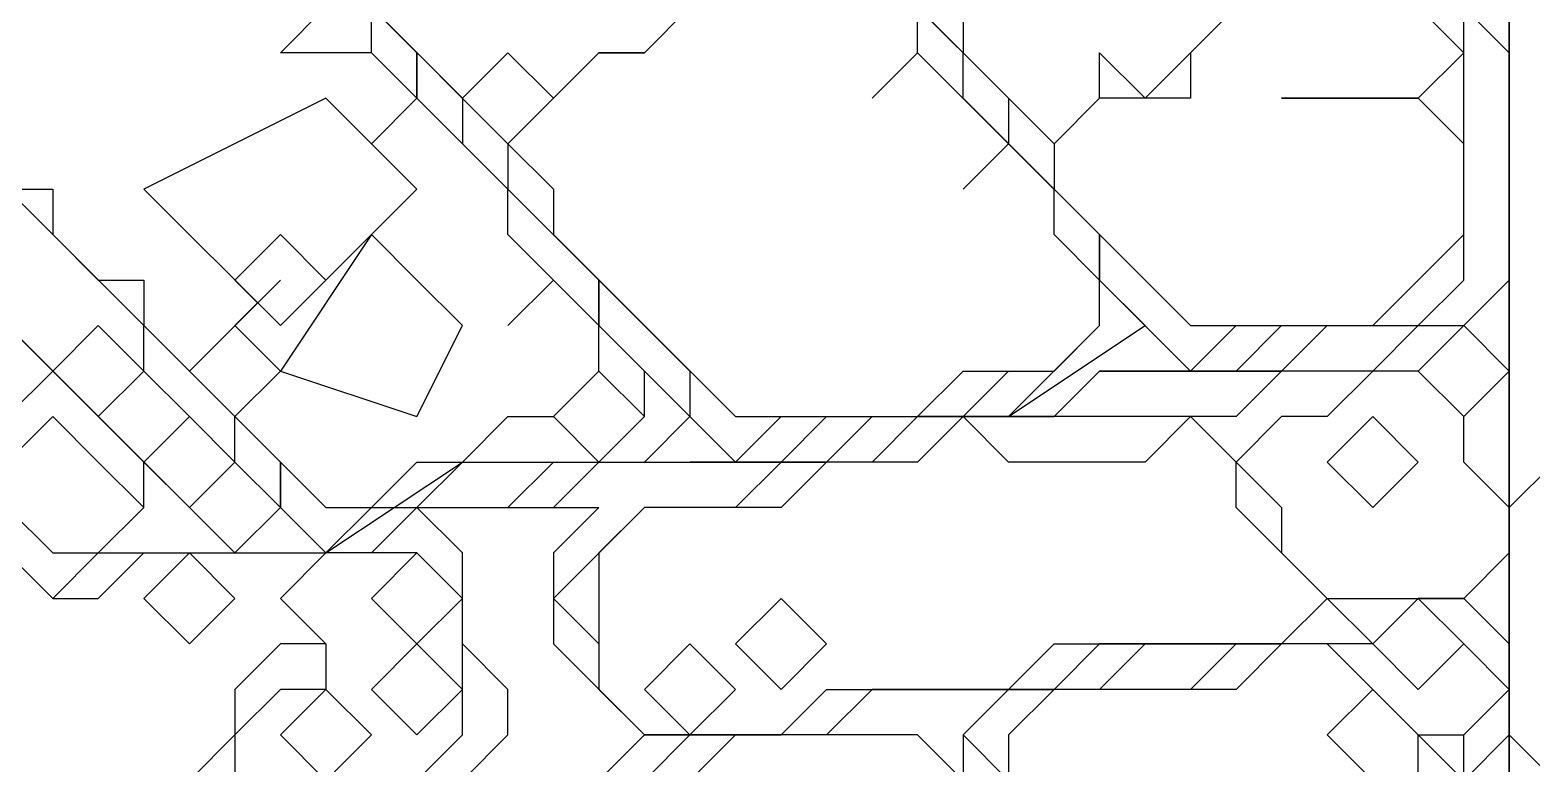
# Model space of a CAD drawing. Extents: x 46 to 224, y 52 to 151.
# Drawn here: x 72.73 to 92.37, y 104.41 to 114.02 of the extents above; entities that cross this region are included whole.
import ezdxf

# ---------------------------------------------------------------- set-up
doc = ezdxf.new("R2010")
doc.units = 0

msp = doc.modelspace()

# ---------------------------------------------------------------- linework, layer by layer
for p, q in [((92.077, 86.9326), (92.077, 133.3611)), ((92.077, 86.9326), (92.077, 133.3611)), ((92.077, 129.1945), (92.077, 86.9326)), ((92.077, 129.1945), (92.077, 86.9326)), ((92.077, 104.7897), (92.077, 128.5992)), ((92.077, 110.7421), (92.077, 116.6945)), ((92.077, 110.7421), (92.077, 116.6945)), ((77.7913, 113.7183), (76.0056, 115.504)), ((77.7913, 113.7183), (76.0056, 115.504)), ((76.6008, 114.9088), (77.7913, 113.7183)), ((77.7913, 113.7183), (76.6008, 114.9088)), ((76.6008, 114.9088), (77.7913, 113.7183)), ((76.6008, 114.9088), (78.3865, 113.123)), ((76.6008, 114.9088), (77.7913, 113.7183)), ((83.7437, 114.9088), (85.5294, 113.123)), ((84.9341, 113.7183), (83.7437, 114.9088)), ((92.077, 113.7183), (90.8865, 114.9088)), ((76.0056, 113.7183), (76.6008, 114.3135)), ((77.196, 113.7183), (77.196, 114.3135)), ((77.196, 114.3135), (78.9818, 112.5278)), ((77.196, 113.7183), (77.196, 114.3135)), ((77.196, 114.3135), (78.3865, 113.123)), ((81.3627, 114.3135), (80.7675, 113.7183)), ((80.7675, 113.7183), (81.3627, 114.3135)), ((84.3389, 114.3135), (86.1246, 112.5278)), ((84.9341, 113.7183), (84.3389, 114.3135)), ((84.3389, 113.7183), (84.3389, 114.3135)), ((84.9341, 114.3135), (84.9341, 113.7183)), ((87.3151, 113.123), (88.5056, 114.3135)), ((88.5056, 114.3135), (87.9103, 113.7183)), ((91.4818, 113.7183), (90.8865, 114.3135)), ((91.4818, 110.7421), (91.4818, 114.3135)), ((91.4818, 110.7421), (91.4818, 114.3135)), ((75.4103, 108.9564), (70.6484, 113.7183)), ((77.196, 113.7183), (76.0056, 113.7183)), ((80.1722, 110.7421), (77.196, 113.7183)), ((77.7913, 113.123), (77.196, 113.7183)), ((77.7913, 113.123), (77.196, 113.7183)), ((77.7913, 113.7183), (77.7913, 113.123)), ((77.7913, 113.123), (77.7913, 113.7183)), ((78.3865, 113.123), (78.9818, 113.7183)), ((80.1722, 113.7183), (78.9818, 112.5278)), ((78.9818, 113.7183), (79.577, 113.123)), ((79.577, 113.123), (80.1722, 113.7183)), ((80.7675, 113.7183), (80.1722, 113.7183)), ((80.1722, 113.7183), (80.7675, 113.7183)), ((84.3389, 113.7183), (83.7437, 113.123)), ((83.7437, 113.123), (84.3389, 113.7183)), ((85.5294, 112.5278), (84.3389, 113.7183)), ((84.9341, 113.123), (84.9341, 113.7183)), ((84.9341, 113.123), (84.9341, 113.7183)), ((84.9341, 113.7183), (86.1246, 112.5278)), ((86.7198, 113.123), (86.7198, 113.7183)), ((86.7198, 113.7183), (87.3151, 113.123)), ((87.9103, 113.7183), (87.9103, 113.123)), ((90.8865, 113.123), (91.4818, 113.7183)), ((92.077, 110.7421), (92.077, 113.7183)), ((69.4579, 113.123), (75.4103, 107.1707)), ((69.4579, 113.123), (73.6246, 108.9564)), ((69.4579, 113.123), (74.8151, 107.7659)), ((69.4579, 113.123), (73.6246, 108.9564)), ((71.2437, 113.123), (76.6008, 107.7659)), ((71.2437, 113.123), (76.6008, 107.7659)), ((76.6008, 113.123), (74.2198, 111.9326)), ((76.6008, 113.123), (74.2198, 111.9326)), ((77.196, 112.5278), (76.6008, 113.123)), ((77.196, 112.5278), (76.6008, 113.123)), ((77.7913, 113.123), (77.196, 112.5278)), ((77.196, 112.5278), (77.7913, 113.123)), ((77.7913, 113.123), (80.1722, 110.7421)), ((80.1722, 110.7421), (77.7913, 113.123)), ((80.1722, 110.7421), (77.7913, 113.123)), ((78.9818, 111.9326), (77.7913, 113.123)), ((78.3865, 113.123), (78.3865, 112.5278)), ((85.5294, 112.5278), (84.9341, 113.123)), ((86.1246, 111.9326), (84.9341, 113.123)), ((85.5294, 113.123), (85.5294, 112.5278)), ((86.1246, 112.5278), (86.7198, 113.123)), ((86.7198, 113.123), (86.1246, 112.5278)), ((86.1246, 112.5278), (86.7198, 113.123)), ((86.7198, 113.123), (86.1246, 112.5278)), ((87.9103, 113.123), (86.7198, 113.123)), ((90.8865, 113.123), (89.1008, 113.123)), ((89.1008, 113.123), (90.8865, 113.123)), ((91.4818, 112.5278), (90.8865, 113.123)), ((74.2198, 110.1468), (71.8389, 112.5278)), ((77.7913, 111.9326), (77.196, 112.5278)), ((77.7913, 111.9326), (77.196, 112.5278)), ((78.3865, 112.5278), (80.1722, 110.7421)), ((78.9818, 112.5278), (78.9818, 111.9326)), ((78.9818, 112.5278), (79.577, 111.9326)), ((85.5294, 112.5278), (84.9341, 111.9326)), ((84.9341, 111.9326), (85.5294, 112.5278)), ((85.5294, 112.5278), (86.7198, 111.3373)), ((86.7198, 111.3373), (85.5294, 112.5278)), ((86.1246, 111.9326), (85.5294, 112.5278)), ((86.1246, 112.5278), (86.1246, 111.9326)), ((86.1246, 112.5278), (86.1246, 111.9326)), ((91.4818, 111.3373), (91.4818, 112.5278)), ((72.4341, 111.9326), (73.0294, 111.9326)), ((73.0294, 111.9326), (73.0294, 111.3373)), ((74.2198, 111.9326), (76.0056, 110.1468)), ((74.2198, 111.9326), (76.0056, 110.1468)), ((76.0056, 110.1468), (77.7913, 111.9326)), ((76.0056, 110.1468), (77.7913, 111.9326)), ((78.9818, 111.9326), (81.3627, 109.5516)), ((78.9818, 111.3373), (78.9818, 111.9326)), ((79.577, 111.9326), (79.577, 111.3373)), ((86.1246, 111.9326), (86.7198, 111.3373)), ((86.1246, 111.3373), (86.1246, 111.9326)), ((86.1246, 111.3373), (86.1246, 111.9326)), ((86.1246, 111.9326), (87.9103, 110.1468)), ((71.2437, 111.3373), (73.6246, 108.9564)), ((73.0294, 111.3373), (73.6246, 110.7421)), ((76.0056, 111.3373), (75.4103, 110.7421)), ((77.196, 111.3373), (76.0056, 109.5516)), ((77.196, 111.3373), (76.0056, 109.5516)), ((76.6008, 110.7421), (76.0056, 111.3373)), ((77.7913, 110.7421), (77.196, 111.3373)), ((77.7913, 110.7421), (77.196, 111.3373)), ((79.577, 110.7421), (78.9818, 111.3373)), ((79.577, 111.3373), (81.9579, 108.9564)), ((86.7198, 110.7421), (86.1246, 111.3373)), ((86.7198, 110.7421), (86.1246, 111.3373)), ((86.7198, 111.3373), (86.7198, 110.7421)), ((86.7198, 110.1468), (86.7198, 111.3373)), ((86.7198, 111.3373), (86.7198, 110.7421)), ((90.2913, 110.1468), (91.4818, 111.3373)), ((73.6246, 110.7421), (74.2198, 110.7421)), ((74.2198, 110.7421), (74.2198, 110.1468)), ((74.8151, 109.5516), (76.0056, 110.7421)), ((75.4103, 110.7421), (76.0056, 110.1468)), ((76.0056, 110.7421), (75.4103, 110.1468)), ((76.0056, 110.1468), (76.6008, 110.7421)), ((78.3865, 110.1468), (77.7913, 110.7421)), ((78.3865, 110.1468), (77.7913, 110.7421)), ((79.577, 110.7421), (78.9818, 110.1468)), ((78.9818, 110.1468), (79.577, 110.7421)), ((80.1722, 110.1468), (79.577, 110.7421)), ((80.1722, 110.1468), (80.1722, 110.7421)), ((80.1722, 110.7421), (80.1722, 110.1468)), ((80.1722, 110.1468), (80.1722, 110.7421)), ((87.3151, 110.1468), (86.7198, 110.7421)), ((86.7198, 110.7421), (87.9103, 109.5516)), ((86.7198, 110.7421), (87.9103, 109.5516)), ((86.7198, 110.7421), (87.9103, 109.5516)), ((86.7198, 110.1468), (86.7198, 110.7421)), ((86.7198, 110.1468), (86.7198, 110.7421)), ((90.8865, 110.1468), (91.4818, 110.7421)), ((90.8865, 110.1468), (91.4818, 110.7421)), ((91.4818, 110.1468), (92.077, 110.7421)), ((91.4818, 110.1468), (92.077, 110.7421)), ((91.4818, 110.1468), (92.077, 110.7421)), ((73.6246, 110.1468), (73.0294, 109.5516)), ((74.2198, 109.5516), (73.6246, 110.1468)), ((74.2198, 109.5516), (74.2198, 110.1468)), ((74.2198, 110.1468), (74.8151, 109.5516)), ((75.4103, 110.1468), (76.0056, 109.5516)), ((77.7913, 108.9564), (78.3865, 110.1468)), ((77.7913, 108.9564), (78.3865, 110.1468)), ((80.7675, 109.5516), (80.1722, 110.1468)), ((80.1722, 110.1468), (81.9579, 108.3611)), ((80.7675, 109.5516), (80.1722, 110.1468)), ((80.1722, 109.5516), (80.1722, 110.1468)), ((85.5294, 108.9564), (87.3151, 110.1468)), ((85.5294, 108.9564), (86.7198, 110.1468)), ((86.1246, 109.5516), (86.7198, 110.1468)), ((86.1246, 109.5516), (86.7198, 110.1468)), ((87.9103, 109.5516), (88.5056, 110.1468)), ((87.9103, 109.5516), (88.5056, 110.1468)), ((87.9103, 110.1468), (90.2913, 110.1468)), ((88.5056, 109.5516), (89.1008, 110.1468)), ((88.5056, 110.1468), (90.8865, 110.1468)), ((88.5056, 110.1468), (90.8865, 110.1468)), ((89.1008, 110.1468), (91.4818, 110.1468)), ((89.1008, 109.5516), (89.696, 110.1468)), ((89.1008, 109.5516), (89.696, 110.1468)), ((89.1008, 109.5516), (89.696, 110.1468)), ((89.696, 110.1468), (90.8865, 110.1468)), ((89.696, 110.1468), (91.4818, 110.1468)), ((89.696, 110.1468), (91.4818, 110.1468)), ((90.8865, 110.1468), (90.2913, 109.5516)), ((91.4818, 110.1468), (90.8865, 109.5516)), ((91.4818, 110.1468), (90.8865, 109.5516)), ((92.077, 109.5516), (91.4818, 110.1468)), ((92.077, 109.5516), (91.4818, 110.1468)), ((73.0294, 109.5516), (72.4341, 108.9564)), ((73.0294, 109.5516), (72.4341, 108.9564)), ((73.0294, 109.5516), (72.4341, 108.9564)), ((73.0294, 109.5516), (72.4341, 108.9564)), ((74.2198, 108.3611), (73.0294, 109.5516)), ((73.6246, 108.9564), (73.0294, 109.5516)), ((73.6246, 108.9564), (73.0294, 109.5516)), ((73.0294, 109.5516), (73.6246, 108.9564)), ((73.6246, 108.9564), (73.0294, 109.5516)), ((73.6246, 108.9564), (74.2198, 109.5516)), ((74.2198, 109.5516), (73.6246, 108.9564)), ((73.6246, 108.9564), (74.2198, 109.5516)), ((74.2198, 109.5516), (73.6246, 108.9564)), ((74.8151, 108.9564), (74.2198, 109.5516)), ((74.8151, 108.9564), (74.2198, 109.5516)), ((76.0056, 109.5516), (75.4103, 108.9564)), ((76.0056, 109.5516), (77.7913, 108.9564)), ((76.0056, 109.5516), (77.7913, 108.9564)), ((79.577, 108.9564), (80.1722, 109.5516)), ((80.1722, 109.5516), (79.577, 108.9564)), ((80.7675, 108.9564), (80.1722, 109.5516)), ((81.3627, 108.9564), (80.7675, 109.5516)), ((80.7675, 109.5516), (81.9579, 108.3611)), ((81.3627, 108.9564), (80.7675, 109.5516)), ((80.7675, 109.5516), (81.9579, 108.3611)), ((80.7675, 108.9564), (80.7675, 109.5516)), ((80.7675, 108.9564), (80.7675, 109.5516)), ((81.3627, 108.9564), (80.7675, 109.5516)), ((80.7675, 109.5516), (81.9579, 108.3611)), ((81.3627, 109.5516), (81.3627, 108.9564)), ((84.3389, 108.9564), (84.9341, 109.5516)), ((84.9341, 108.9564), (85.5294, 109.5516)), ((84.9341, 109.5516), (86.1246, 109.5516)), ((85.5294, 109.5516), (86.1246, 109.5516)), ((86.1246, 108.9564), (86.7198, 109.5516)), ((86.7198, 109.5516), (86.1246, 108.9564)), ((86.1246, 108.9564), (86.7198, 109.5516)), ((86.1246, 108.9564), (86.7198, 109.5516)), ((86.1246, 108.9564), (86.7198, 109.5516)), ((86.7198, 109.5516), (89.1008, 109.5516)), ((87.3151, 109.5516), (86.7198, 109.5516)), ((86.7198, 109.5516), (89.1008, 109.5516)), ((89.1008, 109.5516), (86.7198, 109.5516)), ((86.7198, 109.5516), (89.1008, 109.5516)), ((86.7198, 109.5516), (89.1008, 109.5516)), ((86.7198, 109.5516), (89.1008, 109.5516)), ((89.1008, 109.5516), (87.3151, 109.5516)), ((87.9103, 109.5516), (88.5056, 109.5516)), ((89.1008, 109.5516), (88.5056, 108.9564)), ((90.2913, 109.5516), (89.1008, 109.5516)), ((90.2913, 109.5516), (89.696, 108.9564)), ((90.2913, 109.5516), (89.696, 108.9564)), ((90.8865, 109.5516), (90.2913, 109.5516)), ((90.8865, 109.5516), (90.2913, 109.5516)), ((90.8865, 109.5516), (91.4818, 108.9564)), ((91.4818, 108.9564), (90.8865, 109.5516)), ((90.8865, 109.5516), (91.4818, 108.9564)), ((91.4818, 108.9564), (90.8865, 109.5516)), ((91.4818, 108.9564), (92.077, 109.5516)), ((91.4818, 108.9564), (92.077, 109.5516)), ((73.0294, 108.9564), (72.4341, 108.3611)), ((73.0294, 108.9564), (72.4341, 108.3611)), ((73.6246, 108.3611), (73.0294, 108.9564)), ((73.6246, 108.3611), (73.0294, 108.9564)), ((74.2198, 108.3611), (73.6246, 108.9564)), ((73.6246, 108.9564), (74.2198, 108.3611)), ((73.6246, 108.9564), (74.2198, 108.3611)), ((74.2198, 108.3611), (74.8151, 108.9564)), ((74.8151, 108.9564), (74.2198, 108.3611)), ((74.2198, 108.3611), (74.8151, 108.9564)), ((74.8151, 108.9564), (74.2198, 108.3611)), ((75.4103, 108.3611), (74.8151, 108.9564)), ((75.4103, 108.3611), (74.8151, 108.9564)), ((75.4103, 108.3611), (75.4103, 108.9564)), ((75.4103, 108.9564), (76.6008, 107.7659)), ((78.3865, 108.3611), (78.9818, 108.9564)), ((78.9818, 108.9564), (79.577, 108.9564)), ((79.577, 108.9564), (80.1722, 108.3611)), ((80.1722, 108.3611), (80.7675, 108.9564)), ((80.1722, 108.3611), (80.7675, 108.9564)), ((80.1722, 108.3611), (80.7675, 108.9564)), ((80.7675, 108.3611), (81.3627, 108.9564)), ((80.7675, 108.3611), (81.3627, 108.9564)), ((80.7675, 108.3611), (81.3627, 108.9564)), ((81.3627, 108.9564), (81.9579, 108.3611)), ((81.9579, 108.3611), (82.5532, 108.9564)), ((81.9579, 108.3611), (82.5532, 108.9564)), ((81.9579, 108.9564), (84.3389, 108.9564)), ((82.5532, 108.3611), (83.1484, 108.9564)), ((82.5532, 108.9564), (85.5294, 108.9564)), ((82.5532, 108.9564), (84.9341, 108.9564)), ((83.1484, 108.9564), (85.5294, 108.9564)), ((83.1484, 108.3611), (83.7437, 108.9564)), ((83.1484, 108.3611), (83.7437, 108.9564)), ((83.1484, 108.3611), (83.7437, 108.9564)), ((83.1484, 108.3611), (83.7437, 108.9564)), ((83.7437, 108.9564), (86.1246, 108.9564)), ((84.3389, 108.9564), (83.7437, 108.3611)), ((83.7437, 108.9564), (86.1246, 108.9564)), ((83.7437, 108.9564), (86.1246, 108.9564)), ((83.7437, 108.9564), (86.1246, 108.9564)), ((86.1246, 108.9564), (84.3389, 108.9564)), ((84.9341, 108.9564), (84.3389, 108.3611)), ((84.9341, 108.9564), (84.3389, 108.3611)), ((84.9341, 108.9564), (84.3389, 108.3611)), ((88.5056, 108.9564), (84.9341, 108.9564)), ((85.5294, 108.3611), (84.9341, 108.9564)), ((85.5294, 108.3611), (84.9341, 108.9564)), ((87.9103, 108.9564), (87.3151, 108.3611)), ((87.9103, 108.9564), (87.3151, 108.3611)), ((88.5056, 108.3611), (87.9103, 108.9564)), ((88.5056, 108.3611), (87.9103, 108.9564)), ((89.1008, 108.9564), (88.5056, 108.3611)), ((89.1008, 108.9564), (88.5056, 108.3611)), ((89.696, 108.9564), (89.1008, 108.9564)), ((89.696, 108.9564), (89.1008, 108.9564)), ((90.2913, 108.9564), (89.696, 108.3611)), ((90.8865, 108.3611), (90.2913, 108.9564)), ((91.4818, 108.3611), (91.4818, 108.9564)), ((91.4818, 108.3611), (91.4818, 108.9564)), ((74.2198, 107.7659), (73.6246, 108.3611)), ((74.2198, 107.7659), (73.6246, 108.3611)), ((74.2198, 107.7659), (74.2198, 108.3611)), ((74.2198, 107.7659), (74.2198, 108.3611)), ((74.2198, 108.3611), (74.8151, 107.7659)), ((74.2198, 108.3611), (74.8151, 107.7659)), ((74.8151, 107.7659), (75.4103, 108.3611)), ((75.4103, 108.3611), (74.8151, 107.7659)), ((74.8151, 107.7659), (75.4103, 108.3611)), ((75.4103, 108.3611), (74.8151, 107.7659)), ((74.8151, 107.7659), (75.4103, 108.3611)), ((75.4103, 108.3611), (74.8151, 107.7659)), ((76.0056, 107.7659), (75.4103, 108.3611)), ((76.0056, 107.7659), (75.4103, 108.3611)), ((76.0056, 107.7659), (75.4103, 108.3611)), ((76.0056, 107.7659), (76.0056, 108.3611)), ((76.0056, 108.3611), (76.0056, 107.7659)), ((76.6008, 107.1707), (78.3865, 108.3611)), ((77.196, 107.7659), (77.7913, 108.3611)), ((77.196, 107.7659), (77.7913, 108.3611)), ((77.7913, 107.7659), (78.3865, 108.3611)), ((77.7913, 108.3611), (80.1722, 108.3611)), ((77.7913, 108.3611), (78.3865, 108.3611)), ((78.3865, 108.3611), (80.7675, 108.3611)), ((78.3865, 108.3611), (80.1722, 108.3611)), ((78.9818, 107.7659), (79.577, 108.3611)), ((78.9818, 107.7659), (79.577, 108.3611)), ((79.577, 107.7659), (80.1722, 108.3611)), ((79.577, 108.3611), (80.7675, 108.3611)), ((79.577, 108.3611), (80.7675, 108.3611)), ((80.1722, 108.3611), (83.1484, 108.3611)), ((83.7437, 108.3611), (81.3627, 108.3611)), ((81.3627, 108.3611), (83.1484, 108.3611)), ((81.9579, 108.3611), (82.5532, 108.3611)), ((82.5532, 108.3611), (81.9579, 107.7659)), ((81.9579, 108.3611), (83.1484, 108.3611)), ((81.9579, 108.3611), (83.1484, 108.3611)), ((84.3389, 108.3611), (82.5532, 108.3611)), ((83.1484, 108.3611), (82.5532, 107.7659)), ((83.1484, 108.3611), (82.5532, 107.7659)), ((84.3389, 108.3611), (83.1484, 108.3611)), ((84.3389, 108.3611), (83.1484, 108.3611)), ((86.1246, 108.3611), (85.5294, 108.3611)), ((86.1246, 108.3611), (85.5294, 108.3611)), ((87.3151, 108.3611), (86.1246, 108.3611)), ((87.3151, 108.3611), (86.1246, 108.3611)), ((88.5056, 107.7659), (88.5056, 108.3611)), ((88.5056, 108.3611), (89.1008, 107.7659)), ((88.5056, 107.7659), (88.5056, 108.3611)), ((88.5056, 108.3611), (89.1008, 107.7659)), ((89.696, 108.3611), (90.2913, 107.7659)), ((90.2913, 107.7659), (90.8865, 108.3611)), ((92.077, 107.7659), (91.4818, 108.3611)), ((92.077, 107.7659), (91.4818, 108.3611)), ((92.6722, 108.3611), (92.077, 107.7659)), ((71.8389, 107.7659), (73.0294, 106.5754)), ((72.4341, 107.7659), (73.0294, 107.1707)), ((72.4341, 107.7659), (73.0294, 107.1707)), ((72.4341, 107.7659), (73.0294, 107.1707)), ((72.4341, 107.7659), (73.0294, 107.1707)), ((73.6246, 107.1707), (74.2198, 107.7659)), ((73.6246, 107.1707), (74.2198, 107.7659)), ((73.6246, 107.1707), (74.2198, 107.7659)), ((73.6246, 107.1707), (74.2198, 107.7659)), ((74.8151, 107.7659), (75.4103, 107.1707)), ((74.8151, 107.7659), (75.4103, 107.1707)), ((74.8151, 107.7659), (75.4103, 107.1707)), ((75.4103, 107.1707), (76.0056, 107.7659)), ((75.4103, 107.1707), (76.0056, 107.7659)), ((75.4103, 107.1707), (76.0056, 107.7659)), ((75.4103, 107.1707), (76.0056, 107.7659)), ((75.4103, 107.1707), (76.0056, 107.7659)), ((75.4103, 107.1707), (76.0056, 107.7659)), ((75.4103, 107.1707), (76.0056, 107.7659)), ((76.0056, 107.7659), (76.6008, 107.1707)), ((76.0056, 107.7659), (76.6008, 107.1707)), ((76.0056, 107.7659), (76.6008, 107.1707)), ((76.0056, 107.7659), (76.6008, 107.1707)), ((76.6008, 107.1707), (77.196, 107.7659)), ((76.6008, 107.1707), (77.196, 107.7659)), ((76.6008, 107.1707), (77.196, 107.7659)), ((76.6008, 107.7659), (77.7913, 107.7659)), ((76.6008, 107.7659), (77.196, 107.7659)), ((76.6008, 107.7659), (77.196, 107.7659)), ((76.6008, 107.1707), (77.196, 107.7659)), ((77.196, 107.7659), (80.1722, 107.7659)), ((77.7913, 107.7659), (77.196, 107.1707)), ((77.196, 107.7659), (79.577, 107.7659)), ((77.196, 107.7659), (78.9818, 107.7659)), ((77.196, 107.7659), (78.9818, 107.7659)), ((78.3865, 107.1707), (77.7913, 107.7659)), ((80.1722, 107.7659), (79.577, 107.1707)), ((80.7675, 107.7659), (79.577, 106.5754)), ((80.7675, 107.7659), (80.1722, 107.1707)), ((80.7675, 107.7659), (80.1722, 107.1707)), ((81.9579, 107.7659), (80.7675, 107.7659)), ((82.5532, 107.7659), (80.7675, 107.7659)), ((82.5532, 107.7659), (80.7675, 107.7659)), ((89.696, 106.5754), (88.5056, 107.7659)), ((89.696, 106.5754), (88.5056, 107.7659)), ((89.1008, 107.7659), (89.1008, 107.1707)), ((89.1008, 107.7659), (89.1008, 107.1707)), ((92.077, 107.7659), (92.077, 104.7897)), ((92.077, 107.1707), (92.077, 107.7659)), ((92.077, 107.1707), (92.077, 107.7659)), ((72.4341, 107.1707), (73.0294, 106.5754)), ((72.4341, 107.1707), (73.0294, 106.5754)), ((72.4341, 107.1707), (73.0294, 106.5754)), ((73.0294, 107.1707), (73.6246, 107.1707)), ((73.0294, 106.5754), (73.6246, 107.1707)), ((73.0294, 106.5754), (73.6246, 107.1707)), ((73.0294, 107.1707), (73.6246, 107.1707)), ((73.0294, 107.1707), (73.6246, 107.1707)), ((73.0294, 107.1707), (73.6246, 107.1707)), ((73.0294, 106.5754), (73.6246, 107.1707)), ((73.6246, 106.5754), (74.2198, 107.1707)), ((73.6246, 107.1707), (75.4103, 107.1707)), ((73.6246, 107.1707), (75.4103, 107.1707)), ((73.6246, 107.1707), (75.4103, 107.1707)), ((74.2198, 107.1707), (76.6008, 107.1707)), ((74.8151, 107.1707), (74.2198, 106.5754)), ((75.4103, 106.5754), (74.8151, 107.1707)), ((76.6008, 107.1707), (76.0056, 106.5754)), ((76.6008, 107.1707), (76.0056, 106.5754)), ((77.196, 107.1707), (76.6008, 107.1707)), ((77.7913, 107.1707), (76.6008, 107.1707)), ((77.7913, 107.1707), (77.196, 106.5754)), ((77.7913, 107.1707), (77.196, 106.5754)), ((78.3865, 106.5754), (77.7913, 107.1707)), ((78.3865, 106.5754), (77.7913, 107.1707)), ((78.3865, 106.5754), (77.7913, 107.1707)), ((78.3865, 105.9802), (78.3865, 107.1707)), ((79.577, 107.1707), (79.577, 105.9802)), ((80.1722, 107.1707), (80.1722, 105.3849)), ((80.1722, 107.1707), (80.1722, 105.3849)), ((89.1008, 107.1707), (89.696, 106.5754)), ((89.1008, 107.1707), (89.696, 106.5754)), ((91.4818, 106.5754), (92.077, 107.1707)), ((91.4818, 106.5754), (92.077, 107.1707)), ((73.0294, 106.5754), (73.6246, 106.5754)), ((74.2198, 106.5754), (74.8151, 105.9802)), ((74.8151, 105.9802), (75.4103, 106.5754)), ((76.0056, 106.5754), (76.6008, 105.9802)), ((76.0056, 106.5754), (76.6008, 105.9802)), ((77.196, 106.5754), (77.7913, 105.9802)), ((77.196, 106.5754), (77.7913, 105.9802)), ((77.7913, 105.9802), (78.3865, 106.5754)), ((77.7913, 105.9802), (78.3865, 106.5754)), ((78.3865, 105.9802), (78.3865, 106.5754)), ((79.577, 106.5754), (80.1722, 105.9802)), ((82.5532, 106.5754), (81.9579, 105.9802)), ((83.1484, 105.9802), (82.5532, 106.5754)), ((89.696, 106.5754), (89.1008, 105.9802)), ((89.1008, 105.9802), (89.696, 106.5754)), ((89.696, 106.5754), (89.1008, 105.9802)), ((89.1008, 105.9802), (89.696, 106.5754)), ((89.696, 106.5754), (89.1008, 105.9802)), ((89.1008, 105.9802), (89.696, 106.5754)), ((89.696, 106.5754), (89.1008, 105.9802)), ((89.1008, 105.9802), (89.696, 106.5754)), ((89.696, 106.5754), (89.1008, 105.9802)), ((90.2913, 105.9802), (89.696, 106.5754)), ((89.696, 106.5754), (90.8865, 106.5754)), ((90.2913, 105.9802), (89.696, 106.5754)), ((89.696, 106.5754), (90.8865, 106.5754)), ((90.2913, 105.9802), (89.696, 106.5754)), ((89.696, 106.5754), (90.8865, 106.5754)), ((90.2913, 105.9802), (89.696, 106.5754)), ((89.696, 106.5754), (91.4818, 106.5754)), ((90.2913, 105.9802), (89.696, 106.5754)), ((89.696, 106.5754), (91.4818, 106.5754)), ((90.2913, 105.9802), (89.696, 106.5754)), ((90.8865, 106.5754), (90.2913, 105.9802)), ((90.8865, 106.5754), (90.2913, 105.9802)), ((90.8865, 106.5754), (90.2913, 105.9802)), ((90.8865, 106.5754), (90.2913, 105.9802)), ((90.8865, 106.5754), (90.2913, 105.9802)), ((90.8865, 106.5754), (90.2913, 105.9802)), ((90.8865, 106.5754), (90.2913, 105.9802)), ((90.8865, 106.5754), (90.2913, 105.9802)), ((91.4818, 106.5754), (90.8865, 106.5754)), ((91.4818, 106.5754), (90.8865, 106.5754)), ((91.4818, 105.9802), (90.8865, 106.5754)), ((91.4818, 105.9802), (90.8865, 106.5754)), ((91.4818, 106.5754), (90.8865, 106.5754)), ((92.077, 105.9802), (91.4818, 106.5754)), ((92.077, 105.9802), (91.4818, 106.5754)), ((92.077, 105.9802), (91.4818, 106.5754)), ((76.0056, 105.9802), (75.4103, 105.3849)), ((76.6008, 105.9802), (76.0056, 105.9802)), ((76.6008, 105.9802), (76.6008, 105.3849)), ((77.7913, 105.9802), (77.196, 105.3849)), ((77.7913, 105.9802), (77.196, 105.3849)), ((78.3865, 105.3849), (77.7913, 105.9802)), ((78.3865, 105.3849), (77.7913, 105.9802)), ((78.9818, 105.3849), (78.3865, 105.9802)), ((78.3865, 104.7897), (78.3865, 105.9802)), ((79.577, 105.9802), (80.7675, 104.7897)), ((80.1722, 105.9802), (80.1722, 105.3849)), ((81.3627, 105.9802), (80.7675, 105.3849)), ((81.9579, 105.3849), (81.3627, 105.9802)), ((81.9579, 105.9802), (82.5532, 105.3849)), ((82.5532, 105.3849), (83.1484, 105.9802)), ((85.5294, 105.3849), (86.1246, 105.9802)), ((85.5294, 105.3849), (86.1246, 105.9802)), ((86.1246, 105.3849), (86.7198, 105.9802)), ((86.7198, 105.9802), (86.1246, 105.3849)), ((86.1246, 105.9802), (89.1008, 105.9802)), ((86.7198, 105.9802), (86.1246, 105.3849)), ((86.1246, 105.9802), (89.1008, 105.9802)), ((86.7198, 105.9802), (86.1246, 105.3849)), ((87.3151, 105.9802), (86.7198, 105.3849)), ((86.7198, 105.9802), (89.1008, 105.9802)), ((87.3151, 105.9802), (86.7198, 105.9802)), ((86.7198, 105.9802), (89.1008, 105.9802)), ((89.1008, 105.9802), (86.7198, 105.9802)), ((89.1008, 105.9802), (86.7198, 105.9802)), ((87.3151, 105.9802), (86.7198, 105.3849)), ((89.1008, 105.9802), (86.7198, 105.9802)), ((89.1008, 105.9802), (87.3151, 105.9802)), ((89.1008, 105.9802), (87.3151, 105.9802)), ((90.2913, 105.9802), (87.3151, 105.9802)), ((88.5056, 105.9802), (87.9103, 105.3849)), ((89.696, 105.9802), (88.5056, 105.9802)), ((89.1008, 105.9802), (88.5056, 105.3849)), ((89.696, 105.9802), (89.1008, 105.9802)), ((90.2913, 105.3849), (89.696, 105.9802)), ((90.2913, 105.3849), (89.696, 105.9802)), ((90.2913, 105.9802), (90.8865, 105.3849)), ((90.8865, 105.3849), (91.4818, 105.9802)), ((92.077, 105.3849), (91.4818, 105.9802)), ((92.077, 105.3849), (92.077, 105.9802)), ((92.077, 105.3849), (92.077, 105.9802)), ((92.077, 105.3849), (92.077, 105.9802)), ((75.4103, 105.3849), (75.4103, 104.7897)), ((76.0056, 105.3849), (75.4103, 104.7897)), ((76.6008, 105.3849), (76.0056, 105.3849)), ((76.6008, 105.3849), (76.0056, 104.7897)), ((76.6008, 105.3849), (76.0056, 104.7897)), ((77.196, 104.7897), (76.6008, 105.3849)), ((77.196, 104.7897), (76.6008, 105.3849)), ((77.196, 105.3849), (77.7913, 104.7897)), ((77.196, 105.3849), (77.7913, 104.7897)), ((77.7913, 104.7897), (78.3865, 105.3849)), ((77.7913, 104.7897), (78.3865, 105.3849)), ((78.9818, 104.7897), (78.9818, 105.3849)), ((80.1722, 105.3849), (80.7675, 104.7897)), ((80.1722, 105.3849), (80.7675, 104.7897)), ((80.1722, 105.3849), (80.7675, 104.7897)), ((80.7675, 105.3849), (81.3627, 104.7897)), ((81.3627, 104.7897), (81.9579, 105.3849)), ((82.5532, 104.7897), (83.1484, 105.3849)), ((82.5532, 104.7897), (83.1484, 105.3849)), ((83.7437, 105.3849), (83.1484, 104.7897)), ((83.1484, 105.3849), (85.5294, 105.3849)), ((83.7437, 105.3849), (83.1484, 104.7897)), ((83.1484, 105.3849), (85.5294, 105.3849)), ((83.7437, 105.3849), (83.1484, 104.7897)), ((86.7198, 105.3849), (83.7437, 105.3849)), ((83.7437, 105.3849), (86.1246, 105.3849)), ((84.3389, 105.3849), (83.7437, 105.3849)), ((86.1246, 105.3849), (83.7437, 105.3849)), ((86.1246, 105.3849), (83.7437, 105.3849)), ((86.1246, 105.3849), (84.3389, 105.3849)), ((84.9341, 105.3849), (86.1246, 105.3849)), ((85.5294, 105.3849), (84.9341, 105.3849)), ((85.5294, 105.3849), (84.9341, 104.7897)), ((85.5294, 105.3849), (84.9341, 104.7897)), ((86.1246, 105.3849), (85.5294, 105.3849)), ((86.7198, 105.3849), (85.5294, 105.3849)), ((87.9103, 105.3849), (85.5294, 105.3849)), ((86.1246, 105.3849), (85.5294, 104.7897)), ((88.5056, 105.3849), (86.1246, 105.3849)), ((89.696, 104.7897), (90.2913, 105.3849)), ((90.8865, 104.7897), (90.2913, 105.3849)), ((91.4818, 104.7897), (92.077, 105.3849)), ((91.4818, 104.7897), (92.077, 105.3849)), ((91.4818, 104.7897), (92.077, 105.3849)), ((91.4818, 104.7897), (92.077, 105.3849)), ((75.4103, 104.7897), (74.8151, 104.1945)), ((75.4103, 104.7897), (75.4103, 104.1945)), ((76.0056, 104.7897), (76.6008, 104.1945)), ((76.0056, 104.7897), (76.6008, 104.1945)), ((76.6008, 104.1945), (77.196, 104.7897)), ((76.6008, 104.1945), (77.196, 104.7897)), ((77.7913, 104.1945), (78.3865, 104.7897)), ((78.3865, 104.1945), (78.9818, 104.7897)), ((80.7675, 104.7897), (80.1722, 104.1945)), ((80.7675, 104.7897), (80.1722, 104.1945)), ((81.3627, 104.7897), (80.7675, 104.1945)), ((80.7675, 104.7897), (81.9579, 104.7897)), ((81.9579, 104.7897), (80.7675, 104.7897)), ((80.7675, 104.7897), (82.5532, 104.7897)), ((82.5532, 104.7897), (80.7675, 104.7897)), ((80.7675, 104.7897), (82.5532, 104.7897)), ((81.3627, 104.7897), (80.7675, 104.1945)), ((81.3627, 104.7897), (80.7675, 104.1945)), ((80.7675, 104.7897), (82.5532, 104.7897)), ((81.3627, 104.7897), (80.7675, 104.1945)), ((83.1484, 104.7897), (81.3627, 104.7897)), ((83.1484, 104.7897), (81.3627, 104.7897)), ((84.3389, 104.7897), (81.3627, 104.7897)), ((81.9579, 104.7897), (81.3627, 104.1945)), ((81.9579, 104.7897), (81.3627, 104.1945)), ((83.1484, 104.7897), (81.3627, 104.7897)), ((84.3389, 104.7897), (81.9579, 104.7897)), ((84.3389, 104.7897), (81.9579, 104.7897)), ((86.7198, 102.4088), (84.3389, 104.7897)), ((84.9341, 104.1945), (84.3389, 104.7897)), ((84.9341, 104.1945), (84.3389, 104.7897)), ((84.9341, 104.7897), (84.9341, 104.1945)), ((84.9341, 104.7897), (85.5294, 104.1945)), ((85.5294, 104.7897), (85.5294, 103.5992)), ((90.2913, 104.1945), (89.696, 104.7897)), ((91.4818, 104.1945), (90.8865, 104.7897)), ((90.8865, 104.7897), (91.4818, 104.7897)), ((90.8865, 104.1945), (90.8865, 104.7897)), ((91.4818, 104.1945), (91.4818, 104.7897)), ((91.4818, 104.1945), (92.077, 104.7897)), ((91.4818, 104.1945), (91.4818, 104.7897)), ((91.4818, 104.1945), (91.4818, 104.7897)), ((92.077, 104.7897), (92.6722, 104.1945))]:
    msp.add_line(p, q)

doc.saveas('drawing.dxf')
